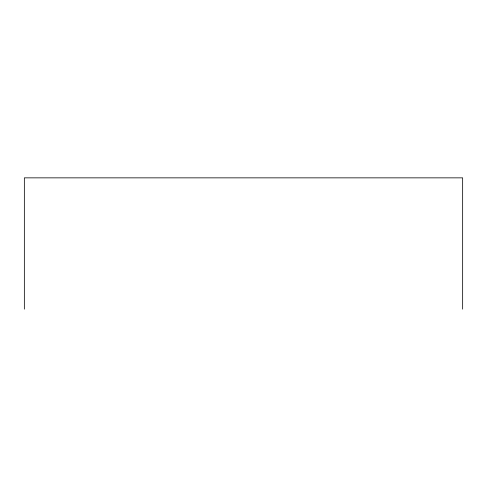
<?xml version="1.0" encoding="UTF-8"?>
<svg xmlns="http://www.w3.org/2000/svg" width="487" height="487" viewBox="0 0 487 487"><rect width="100%" height="100%" fill="white"/><g stroke="black" fill="none" stroke-linecap="round" stroke-linejoin="round"><path stroke-width="0.73" d="M462.65 309.148L462.65 177.852L24.35 177.852L24.35 309.148"/></g></svg>
